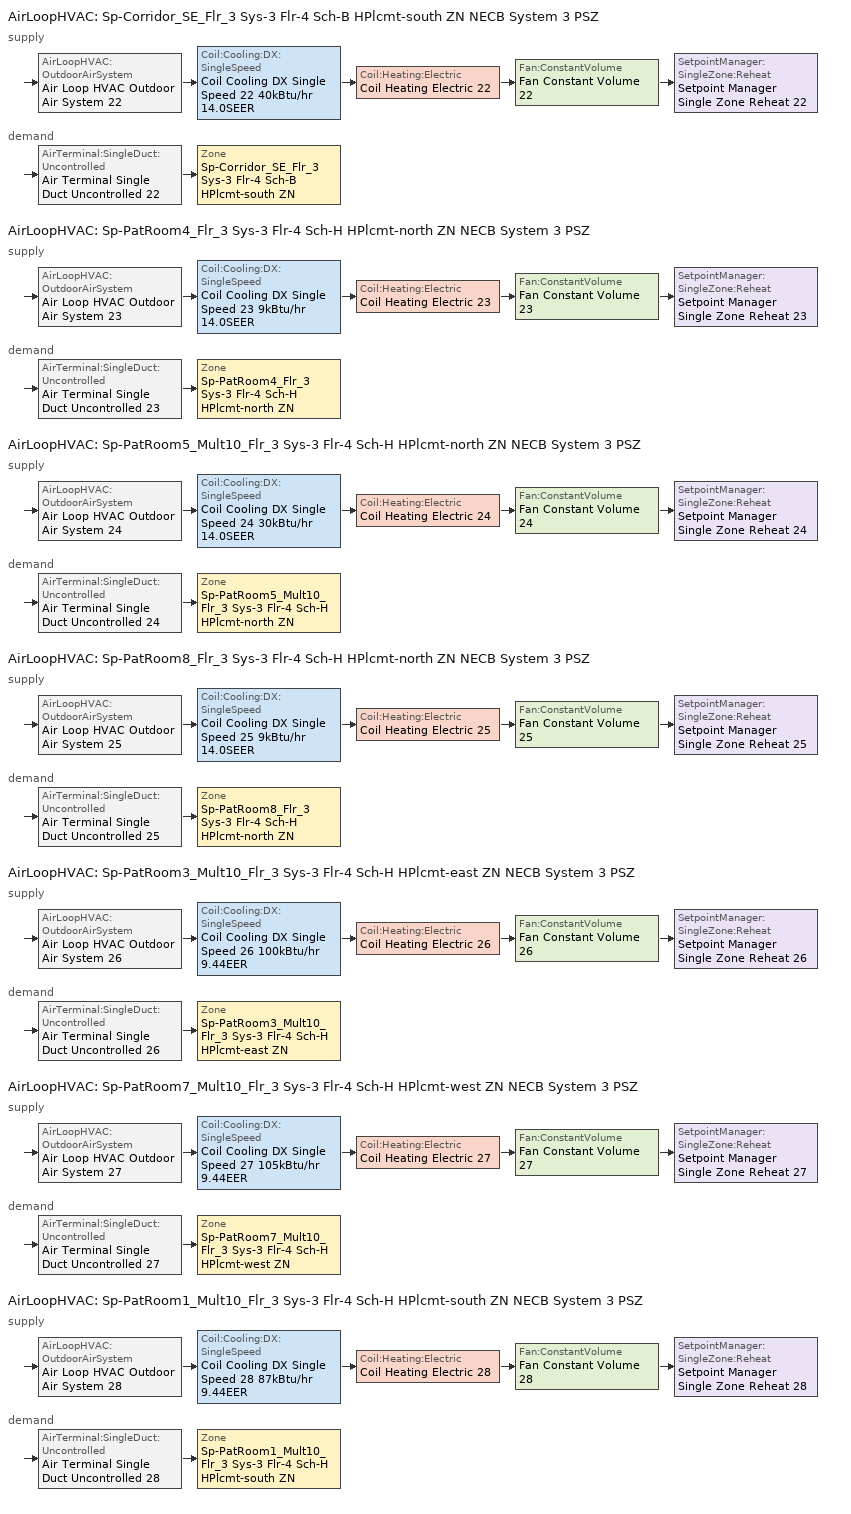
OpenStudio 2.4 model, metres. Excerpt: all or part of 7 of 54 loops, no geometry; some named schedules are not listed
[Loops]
AirLoopHVAC 'Sp-Corridor_SE_Flr_3 Sys-3 Flr-4 Sch-B HPlcmt-south ZN NECB System 3 PSZ'
 supply: AirLoopHVAC:OutdoorAirSystem 'Air Loop HVAC Outdoor Air System 22' > Coil:Cooling:DX:SingleSpeed 'Coil Cooling DX Single Speed 22 40kBtu/hr 14.0SEER' > Coil:Heating:Electric 'Coil Heating Electric 22' > Fan:ConstantVolume 'Fan Constant Volume 22' > SetpointManager:SingleZone:Reheat 'Setpoint Manager Single Zone Reheat 22'
 demand: AirTerminal:SingleDuct:Uncontrolled 'Air Terminal Single Duct Uncontrolled 22' > Zone 'Sp-Corridor_SE_Flr_3 Sys-3 Flr-4 Sch-B HPlcmt-south ZN'
AirLoopHVAC 'Sp-PatRoom4_Flr_3 Sys-3 Flr-4 Sch-H HPlcmt-north ZN NECB System 3 PSZ'
 supply: AirLoopHVAC:OutdoorAirSystem 'Air Loop HVAC Outdoor Air System 23' > Coil:Cooling:DX:SingleSpeed 'Coil Cooling DX Single Speed 23 9kBtu/hr 14.0SEER' > Coil:Heating:Electric 'Coil Heating Electric 23' > Fan:ConstantVolume 'Fan Constant Volume 23' > SetpointManager:SingleZone:Reheat 'Setpoint Manager Single Zone Reheat 23'
 demand: AirTerminal:SingleDuct:Uncontrolled 'Air Terminal Single Duct Uncontrolled 23' > Zone 'Sp-PatRoom4_Flr_3 Sys-3 Flr-4 Sch-H HPlcmt-north ZN'
AirLoopHVAC 'Sp-PatRoom5_Mult10_Flr_3 Sys-3 Flr-4 Sch-H HPlcmt-north ZN NECB System 3 PSZ'
 supply: AirLoopHVAC:OutdoorAirSystem 'Air Loop HVAC Outdoor Air System 24' > Coil:Cooling:DX:SingleSpeed 'Coil Cooling DX Single Speed 24 30kBtu/hr 14.0SEER' > Coil:Heating:Electric 'Coil Heating Electric 24' > Fan:ConstantVolume 'Fan Constant Volume 24' > SetpointManager:SingleZone:Reheat 'Setpoint Manager Single Zone Reheat 24'
 demand: AirTerminal:SingleDuct:Uncontrolled 'Air Terminal Single Duct Uncontrolled 24' > Zone 'Sp-PatRoom5_Mult10_Flr_3 Sys-3 Flr-4 Sch-H HPlcmt-north ZN'
AirLoopHVAC 'Sp-PatRoom8_Flr_3 Sys-3 Flr-4 Sch-H HPlcmt-north ZN NECB System 3 PSZ'
 supply: AirLoopHVAC:OutdoorAirSystem 'Air Loop HVAC Outdoor Air System 25' > Coil:Cooling:DX:SingleSpeed 'Coil Cooling DX Single Speed 25 9kBtu/hr 14.0SEER' > Coil:Heating:Electric 'Coil Heating Electric 25' > Fan:ConstantVolume 'Fan Constant Volume 25' > SetpointManager:SingleZone:Reheat 'Setpoint Manager Single Zone Reheat 25'
 demand: AirTerminal:SingleDuct:Uncontrolled 'Air Terminal Single Duct Uncontrolled 25' > Zone 'Sp-PatRoom8_Flr_3 Sys-3 Flr-4 Sch-H HPlcmt-north ZN'
AirLoopHVAC 'Sp-PatRoom3_Mult10_Flr_3 Sys-3 Flr-4 Sch-H HPlcmt-east ZN NECB System 3 PSZ'
 supply: AirLoopHVAC:OutdoorAirSystem 'Air Loop HVAC Outdoor Air System 26' > Coil:Cooling:DX:SingleSpeed 'Coil Cooling DX Single Speed 26 100kBtu/hr 9.44EER' > Coil:Heating:Electric 'Coil Heating Electric 26' > Fan:ConstantVolume 'Fan Constant Volume 26' > SetpointManager:SingleZone:Reheat 'Setpoint Manager Single Zone Reheat 26'
 demand: AirTerminal:SingleDuct:Uncontrolled 'Air Terminal Single Duct Uncontrolled 26' > Zone 'Sp-PatRoom3_Mult10_Flr_3 Sys-3 Flr-4 Sch-H HPlcmt-east ZN'
AirLoopHVAC 'Sp-PatRoom7_Mult10_Flr_3 Sys-3 Flr-4 Sch-H HPlcmt-west ZN NECB System 3 PSZ'
 supply: AirLoopHVAC:OutdoorAirSystem 'Air Loop HVAC Outdoor Air System 27' > Coil:Cooling:DX:SingleSpeed 'Coil Cooling DX Single Speed 27 105kBtu/hr 9.44EER' > Coil:Heating:Electric 'Coil Heating Electric 27' > Fan:ConstantVolume 'Fan Constant Volume 27' > SetpointManager:SingleZone:Reheat 'Setpoint Manager Single Zone Reheat 27'
 demand: AirTerminal:SingleDuct:Uncontrolled 'Air Terminal Single Duct Uncontrolled 27' > Zone 'Sp-PatRoom7_Mult10_Flr_3 Sys-3 Flr-4 Sch-H HPlcmt-west ZN'
AirLoopHVAC 'Sp-PatRoom1_Mult10_Flr_3 Sys-3 Flr-4 Sch-H HPlcmt-south ZN NECB System 3 PSZ'
 supply: AirLoopHVAC:OutdoorAirSystem 'Air Loop HVAC Outdoor Air System 28' > Coil:Cooling:DX:SingleSpeed 'Coil Cooling DX Single Speed 28 87kBtu/hr 9.44EER' > Coil:Heating:Electric 'Coil Heating Electric 28' > Fan:ConstantVolume 'Fan Constant Volume 28' > SetpointManager:SingleZone:Reheat 'Setpoint Manager Single Zone Reheat 28'
 demand: AirTerminal:SingleDuct:Uncontrolled 'Air Terminal Single Duct Uncontrolled 28' > Zone 'Sp-PatRoom1_Mult10_Flr_3 Sys-3 Flr-4 Sch-H HPlcmt-south ZN'
[Sizing:Zone] Zone Cooling Design Supply Air Temperature Input Method=SupplyAirTemperature; Zone Cooling Design Supply Air Temperature {C}=13; Zone Cooling Design Supply Air Temperature Difference {deltaC}=11.11; Zone Heating Design Supply Air Temperature Input Method=SupplyAirTemperature; Zone Heating Design Supply Air Temperature {C}=43; Zone Heating Design Supply Air Temperature Difference {deltaC}=11.11; Zone Cooling Design Supply Air Humidity Ratio {kg-H2O/kg-air}=0.0085; Zone Heating Design Supply Air Humidity Ratio {kg-H2O/kg-air}=0.008; Zone Heating Sizing Factor=1.3; Zone Cooling Sizing Factor=1.1; Cooling Design Air Flow Method=DesignDay; Heating Design Air Flow Method=DesignDay; Account for Dedicated Outdoor Air System=No; Dedicated Outdoor Air System Control Strategy=NeutralSupplyAir; Dedicated Outdoor Air Low Setpoint Temperature for Design {C}=autosize; Dedicated Outdoor Air High Setpoint Temperature for Design {C}=autosize
Sp-Corridor_SE_Flr_3 Sys-3 Flr-4 Sch-B HPlcmt-south ZN; Sp-PatRoom4_Flr_3 Sys-3 Flr-4 Sch-H HPlcmt-north ZN; Sp-PatRoom5_Mult10_Flr_3 Sys-3 Flr-4 Sch-H HPlcmt-north ZN; Sp-PatRoom8_Flr_3 Sys-3 Flr-4 Sch-H HPlcmt-north ZN; Sp-PatRoom3_Mult10_Flr_3 Sys-3 Flr-4 Sch-H HPlcmt-east ZN; Sp-PatRoom7_Mult10_Flr_3 Sys-3 Flr-4 Sch-H HPlcmt-west ZN; Sp-PatRoom1_Mult10_Flr_3 Sys-3 Flr-4 Sch-H HPlcmt-south ZN
[Zone equipment]
Sp-Corridor_SE_Flr_3 Sys-3 Flr-4 Sch-B HPlcmt-south ZN: Air Terminal Single Duct Uncontrolled 22, Zone HVAC Baseboard Convective Electric 22
Sp-PatRoom4_Flr_3 Sys-3 Flr-4 Sch-H HPlcmt-north ZN: Air Terminal Single Duct Uncontrolled 23, Zone HVAC Baseboard Convective Electric 23
Sp-PatRoom5_Mult10_Flr_3 Sys-3 Flr-4 Sch-H HPlcmt-north ZN: Air Terminal Single Duct Uncontrolled 24, Zone HVAC Baseboard Convective Electric 24
Sp-PatRoom8_Flr_3 Sys-3 Flr-4 Sch-H HPlcmt-north ZN: Air Terminal Single Duct Uncontrolled 25, Zone HVAC Baseboard Convective Electric 25
Sp-PatRoom3_Mult10_Flr_3 Sys-3 Flr-4 Sch-H HPlcmt-east ZN: Air Terminal Single Duct Uncontrolled 26, Zone HVAC Baseboard Convective Electric 26
Sp-PatRoom7_Mult10_Flr_3 Sys-3 Flr-4 Sch-H HPlcmt-west ZN: Air Terminal Single Duct Uncontrolled 27, Zone HVAC Baseboard Convective Electric 27
Sp-PatRoom1_Mult10_Flr_3 Sys-3 Flr-4 Sch-H HPlcmt-south ZN: Air Terminal Single Duct Uncontrolled 28, Zone HVAC Baseboard Convective Electric 28
[AirLoopHVAC] Design Supply Air Flow Rate {m3/s}=AutoSize
Name | Availability Schedule
Sp-Corridor_SE_Flr_3 Sys-3 Flr-4 Sch-B HPlcmt-south ZN NECB System 3 PSZ | Sp-Corridor_SE_Flr_3 Sys-3 Flr-4 Sch-B HPlcmt-south ZN NECB System 3 PSZ Occ Sch
Sp-PatRoom4_Flr_3 Sys-3 Flr-4 Sch-H HPlcmt-north ZN NECB System 3 PSZ; Sp-PatRoom8_Flr_3 Sys-3 Flr-4 Sch-H HPlcmt-north ZN NECB System 3 PSZ | Always On Discrete
Sp-PatRoom5_Mult10_Flr_3 Sys-3 Flr-4 Sch-H HPlcmt-north ZN NECB System 3 PSZ | Sp-PatRoom5_Mult10_Flr_3 Sys-3 Flr-4 Sch-H HPlcmt-north ZN NECB System 3 PSZ Occ Sch
Sp-PatRoom3_Mult10_Flr_3 Sys-3 Flr-4 Sch-H HPlcmt-east ZN NECB System 3 PSZ | Sp-PatRoom3_Mult10_Flr_3 Sys-3 Flr-4 Sch-H HPlcmt-east ZN NECB System 3 PSZ Occ Sch
Sp-PatRoom7_Mult10_Flr_3 Sys-3 Flr-4 Sch-H HPlcmt-west ZN NECB System 3 PSZ | Sp-PatRoom7_Mult10_Flr_3 Sys-3 Flr-4 Sch-H HPlcmt-west ZN NECB System 3 PSZ Occ Sch
Sp-PatRoom1_Mult10_Flr_3 Sys-3 Flr-4 Sch-H HPlcmt-south ZN NECB System 3 PSZ | Sp-PatRoom1_Mult10_Flr_3 Sys-3 Flr-4 Sch-H HPlcmt-south ZN NECB System 3 PSZ Occ Sch
[Sizing:System] Type of Load to Size On=Sensible; Design Outdoor Air Flow Rate {m3/s}=Autosize; Minimum System Air Flow Ratio=1; Preheat Design Temperature {C}=7; Preheat Design Humidity Ratio {kg-H2O/kg-Air}=0.008; Precool Design Temperature {C}=13; Precool Design Humidity Ratio {kg-H2O/kg-Air}=0.008; Central Cooling Design Supply Air Temperature {C}=13; Central Heating Design Supply Air Temperature {C}=43; Sizing Option=NonCoincident; 100% Outdoor Air in Cooling=No; 100% Outdoor Air in Heating=No; Central Cooling Design Supply Air Humidity Ratio {kg-H2O/kg-Air}=0.0085; Central Heating Design Supply Air Humidity Ratio {kg-H2O/kg-Air}=0.008; Cooling Design Air Flow Method=DesignDay; Cooling Design Air Flow Rate {m3/s}=0; Heating Design Air Flow Method=DesignDay; Heating Design Air Flow Rate {m3/s}=0; System Outdoor Air Method=ZoneSum; Zone Maximum Outdoor Air Fraction=1; Cooling Supply Air Flow Rate Per Floor Area {m3/s-m2}=0.00996765; Cooling Fraction of Autosized Cooling Supply Air Flow Rate=1; Cooling Supply Air Flow Rate Per Unit Cooling Capacity {m3/s-W}=3.94755e-05; Heating Supply Air Flow Rate Per Floor Area {m3/s-m2}=0.00996765; Heating Fraction of Autosized Heating Supply Air Flow Rate=1; Heating Fraction of Autosized Cooling Supply Air Flow Rate=1; Heating Supply Air Flow Rate Per Unit Heating Capacity {m3/s-W}=3.15882e-05; Cooling Design Capacity Method=CoolingDesignCapacity; Cooling Design Capacity {W}=autosize; Cooling Design Capacity Per Floor Area {W/m2}=234.7; Fraction of Autosized Cooling Design Capacity=1; Heating Design Capacity Method=HeatingDesignCapacity; Heating Design Capacity {W}=autosize; Heating Design Capacity Per Floor Area {W/m2}=157; Fraction of Autosized Heating Design Capacity=1; Central Cooling Capacity Control Method=OnOff
Sp-Corridor_SE_Flr_3 Sys-3 Flr-4 Sch-B HPlcmt-south ZN NECB System 3 PSZ; Sp-PatRoom4_Flr_3 Sys-3 Flr-4 Sch-H HPlcmt-north ZN NECB System 3 PSZ; Sp-PatRoom5_Mult10_Flr_3 Sys-3 Flr-4 Sch-H HPlcmt-north ZN NECB System 3 PSZ; Sp-PatRoom8_Flr_3 Sys-3 Flr-4 Sch-H HPlcmt-north ZN NECB System 3 PSZ; Sp-PatRoom3_Mult10_Flr_3 Sys-3 Flr-4 Sch-H HPlcmt-east ZN NECB System 3 PSZ; Sp-PatRoom7_Mult10_Flr_3 Sys-3 Flr-4 Sch-H HPlcmt-west ZN NECB System 3 PSZ; Sp-PatRoom1_Mult10_Flr_3 Sys-3 Flr-4 Sch-H HPlcmt-south ZN NECB System 3 PSZ
[Fan:ConstantVolume] Availability Schedule=Always On Discrete; Fan Efficiency=0.39975; Pressure Rise {Pa}=640; Maximum Flow Rate {m3/s}=AutoSize; Motor Efficiency=0.615
Fan Constant Volume 22; Fan Constant Volume 23; Fan Constant Volume 24; Fan Constant Volume 25; Fan Constant Volume 26; Fan Constant Volume 27; Fan Constant Volume 28
[Coil:Heating:Electric] Availability Schedule=Always On Discrete
Coil Heating Electric 22; Coil Heating Electric 23; Coil Heating Electric 24; Coil Heating Electric 25; Coil Heating Electric 26; Coil Heating Electric 27; Coil Heating Electric 28
[Coil:Cooling:DX:SingleSpeed] Availability Schedule=Always On Discrete; Rated Total Cooling Capacity {W}=autosize; Rated Sensible Heat Ratio=autosize; Rated Air Flow Rate {m3/s}=autosize; Rated Evaporator Fan Power Per Volume Flow Rate {W/(m3/s)}=773.3; Total Cooling Capacity Function of Temperature Curve=DXCOOL-NECB2011-REF-CAPFT; Total Cooling Capacity Function of Flow Fraction Curve=DXCOOL-NECB2011-REF-CAPFFLOW; Energy Input Ratio Function of Temperature Curve=DXCOOL-NECB2011-REF-COOLEIRFT; Energy Input Ratio Function of Flow Fraction Curve=DXCOOL-NECB2011-REF-COOLEIRFFLOW; Part Load Fraction Correlation Curve=DXCOOL-NECB2011-REF-COOLPLFFPLR; Condenser Type=AirCooled; Evaporative Condenser Effectiveness=0; Evaporative Condenser Air Flow Rate {m3/s}=Autosize; Evaporative Condenser Pump Rated Power Consumption {W}=Autosize; Crankcase Heater Capacity {W}=0; Maximum Outdoor Dry-Bulb Temperature for Crankcase Heater Operation {C}=0; Basin Heater Capacity {W/K}=0; Basin Heater Setpoint Temperature {C}=10
Name | Rated COP {W/W}
Coil Cooling DX Single Speed 22 40kBtu/hr 14.0SEER; Coil Cooling DX Single Speed 23 9kBtu/hr 14.0SEER; Coil Cooling DX Single Speed 24 30kBtu/hr 14.0SEER; Coil Cooling DX Single Speed 25 9kBtu/hr 14.0SEER | 3.8248
Coil Cooling DX Single Speed 26 100kBtu/hr 9.44EER | 3.26501
Coil Cooling DX Single Speed 27 105kBtu/hr 9.44EER | 3.26823
Coil Cooling DX Single Speed 28 87kBtu/hr 9.44EER | 3.25535
[Controller:OutdoorAir] Minimum Outdoor Air Flow Rate {m3/s}=0; Maximum Outdoor Air Flow Rate {m3/s}=Autosize; Economizer Control Action Type=ModulateFlow; Lockout Type=NoLockout; Minimum Limit Type=FixedMinimum; High Humidity Control=No; Heat Recovery Bypass Control Type=BypassWhenWithinEconomizerLimits
Name | Economizer Control Type | Economizer Maximum Limit Dry-Bulb Temperature {C} | Economizer Maximum Limit Enthalpy {J/kg} | Economizer Minimum Limit Dry-Bulb Temperature {C} | Minimum Outdoor Air Schedule | Controller Mechanical Ventilation
Controller Outdoor Air 22 | NoEconomizer | 28 | 64000 | -100 | Sp-Corridor_SE_Flr_3 Sys-3 Flr-4 Sch-B HPlcmt-south ZN NECB System 3 PSZ Occ Sch | Controller Mechanical Ventilation 22
Controller Outdoor Air 23 | NoEconomizer | 28 | 64000 | -100 | Always On Discrete | Controller Mechanical Ventilation 23
Controller Outdoor Air 24 | NoEconomizer | 28 | 64000 | -100 | Sp-PatRoom5_Mult10_Flr_3 Sys-3 Flr-4 Sch-H HPlcmt-north ZN NECB System 3 PSZ Occ Sch | Controller Mechanical Ventilation 24
Controller Outdoor Air 25 | NoEconomizer | 28 | 64000 | -100 | Always On Discrete | Controller Mechanical Ventilation 25
Controller Outdoor Air 26 | DifferentialEnthalpy |  |  |  | Sp-PatRoom3_Mult10_Flr_3 Sys-3 Flr-4 Sch-H HPlcmt-east ZN NECB System 3 PSZ Occ Sch | Controller Mechanical Ventilation 26
Controller Outdoor Air 27 | DifferentialEnthalpy |  |  |  | Sp-PatRoom7_Mult10_Flr_3 Sys-3 Flr-4 Sch-H HPlcmt-west ZN NECB System 3 PSZ Occ Sch | Controller Mechanical Ventilation 27
Controller Outdoor Air 28 | DifferentialEnthalpy |  |  |  | Sp-PatRoom1_Mult10_Flr_3 Sys-3 Flr-4 Sch-H HPlcmt-south ZN NECB System 3 PSZ Occ Sch | Controller Mechanical Ventilation 28
[Controller:MechanicalVentilation] Availability Schedule=Always On Discrete; System Outdoor Air Method=ZoneSum
Controller Mechanical Ventilation 22; Controller Mechanical Ventilation 23; Controller Mechanical Ventilation 24; Controller Mechanical Ventilation 25; Controller Mechanical Ventilation 26; Controller Mechanical Ventilation 27; Controller Mechanical Ventilation 28
[AirLoopHVAC:OutdoorAirSystem]
Name | Controller
Air Loop HVAC Outdoor Air System 22 | Controller Outdoor Air 22
Air Loop HVAC Outdoor Air System 23 | Controller Outdoor Air 23
Air Loop HVAC Outdoor Air System 24 | Controller Outdoor Air 24
Air Loop HVAC Outdoor Air System 25 | Controller Outdoor Air 25
Air Loop HVAC Outdoor Air System 26 | Controller Outdoor Air 26
Air Loop HVAC Outdoor Air System 27 | Controller Outdoor Air 27
Air Loop HVAC Outdoor Air System 28 | Controller Outdoor Air 28
[SetpointManager:SingleZone:Reheat] Minimum Supply Air Temperature {C}=13; Maximum Supply Air Temperature {C}=43
Name | Control Zone
Setpoint Manager Single Zone Reheat 22 | Sp-Corridor_SE_Flr_3 Sys-3 Flr-4 Sch-B HPlcmt-south ZN
Setpoint Manager Single Zone Reheat 23 | Sp-PatRoom4_Flr_3 Sys-3 Flr-4 Sch-H HPlcmt-north ZN
Setpoint Manager Single Zone Reheat 24 | Sp-PatRoom5_Mult10_Flr_3 Sys-3 Flr-4 Sch-H HPlcmt-north ZN
Setpoint Manager Single Zone Reheat 25 | Sp-PatRoom8_Flr_3 Sys-3 Flr-4 Sch-H HPlcmt-north ZN
Setpoint Manager Single Zone Reheat 26 | Sp-PatRoom3_Mult10_Flr_3 Sys-3 Flr-4 Sch-H HPlcmt-east ZN
Setpoint Manager Single Zone Reheat 27 | Sp-PatRoom7_Mult10_Flr_3 Sys-3 Flr-4 Sch-H HPlcmt-west ZN
Setpoint Manager Single Zone Reheat 28 | Sp-PatRoom1_Mult10_Flr_3 Sys-3 Flr-4 Sch-H HPlcmt-south ZN
[AirTerminal:SingleDuct:Uncontrolled] Availability Schedule=Always On Discrete; Maximum Air Flow Rate {m3/s}=AutoSize
Air Terminal Single Duct Uncontrolled 22; Air Terminal Single Duct Uncontrolled 23; Air Terminal Single Duct Uncontrolled 24; Air Terminal Single Duct Uncontrolled 25; Air Terminal Single Duct Uncontrolled 26; Air Terminal Single Duct Uncontrolled 27; Air Terminal Single Duct Uncontrolled 28
[ZoneHVAC:Baseboard:Convective:Electric] Availability Schedule=Always On Discrete; Nominal Capacity {W}=autosize; Efficiency=1
Zone HVAC Baseboard Convective Electric 22; Zone HVAC Baseboard Convective Electric 23; Zone HVAC Baseboard Convective Electric 24; Zone HVAC Baseboard Convective Electric 25; Zone HVAC Baseboard Convective Electric 26; Zone HVAC Baseboard Convective Electric 27; Zone HVAC Baseboard Convective Electric 28
[Schedule:Ruleset]
Name | Default Day Schedule | Summer Design Day Schedule | Winter Design Day Schedule
Sp-Corridor_SE_Flr_3 Sys-3 Flr-4 Sch-B HPlcmt-south ZN NECB System 3 PSZ Occ Sch | Sp-Corridor_SE_Flr_3 Sys-3 Flr-4 Sch-B HPlcmt-south ZN NECB System 3 PSZ Occ Sch Default | Sp-Corridor_SE_Flr_3 Sys-3 Flr-4 Sch-B HPlcmt-south ZN NECB System 3 PSZ Occ Sch Summer Design Day | Sp-Corridor_SE_Flr_3 Sys-3 Flr-4 Sch-B HPlcmt-south ZN NECB System 3 PSZ Occ Sch Winter Design Day
Sp-PatRoom1_Mult10_Flr_3 Sys-3 Flr-4 Sch-H HPlcmt-south ZN NECB System 3 PSZ Occ Sch | Sp-PatRoom1_Mult10_Flr_3 Sys-3 Flr-4 Sch-H HPlcmt-south ZN NECB System 3 PSZ Occ Sch Default | Sp-PatRoom1_Mult10_Flr_3 Sys-3 Flr-4 Sch-H HPlcmt-south ZN NECB System 3 PSZ Occ Sch Summer Design Day | Sp-PatRoom1_Mult10_Flr_3 Sys-3 Flr-4 Sch-H HPlcmt-south ZN NECB System 3 PSZ Occ Sch Winter Design Day
Sp-PatRoom3_Mult10_Flr_3 Sys-3 Flr-4 Sch-H HPlcmt-east ZN NECB System 3 PSZ Occ Sch | Sp-PatRoom3_Mult10_Flr_3 Sys-3 Flr-4 Sch-H HPlcmt-east ZN NECB System 3 PSZ Occ Sch Default | Sp-PatRoom3_Mult10_Flr_3 Sys-3 Flr-4 Sch-H HPlcmt-east ZN NECB System 3 PSZ Occ Sch Summer Design Day | Sp-PatRoom3_Mult10_Flr_3 Sys-3 Flr-4 Sch-H HPlcmt-east ZN NECB System 3 PSZ Occ Sch Winter Design Day
Sp-PatRoom5_Mult10_Flr_3 Sys-3 Flr-4 Sch-H HPlcmt-north ZN NECB System 3 PSZ Occ Sch | Sp-PatRoom5_Mult10_Flr_3 Sys-3 Flr-4 Sch-H HPlcmt-north ZN NECB System 3 PSZ Occ Sch Default | Sp-PatRoom5_Mult10_Flr_3 Sys-3 Flr-4 Sch-H HPlcmt-north ZN NECB System 3 PSZ Occ Sch Summer Design Day | Sp-PatRoom5_Mult10_Flr_3 Sys-3 Flr-4 Sch-H HPlcmt-north ZN NECB System 3 PSZ Occ Sch Winter Design Day
Sp-PatRoom7_Mult10_Flr_3 Sys-3 Flr-4 Sch-H HPlcmt-west ZN NECB System 3 PSZ Occ Sch | Sp-PatRoom7_Mult10_Flr_3 Sys-3 Flr-4 Sch-H HPlcmt-west ZN NECB System 3 PSZ Occ Sch Default | Sp-PatRoom7_Mult10_Flr_3 Sys-3 Flr-4 Sch-H HPlcmt-west ZN NECB System 3 PSZ Occ Sch Summer Design Day | Sp-PatRoom7_Mult10_Flr_3 Sys-3 Flr-4 Sch-H HPlcmt-west ZN NECB System 3 PSZ Occ Sch Winter Design Day
[Schedule:Day]
Sp-Corridor_SE_Flr_3 Sys-3 Flr-4 Sch-B HPlcmt-south ZN NECB System 3 PSZ Occ Sch Default; Sp-Corridor_SE_Flr_3 Sys-3 Flr-4 Sch-B HPlcmt-south ZN NECB System 3 PSZ Occ Sch Winter Design Day; Sp-Corridor_SE_Flr_3 Sys-3 Flr-4 Sch-B HPlcmt-south ZN NECB System 3 PSZ Occ Sch Summer Design Day; Sp-PatRoom5_Mult10_Flr_3 Sys-3 Flr-4 Sch-H HPlcmt-north ZN NECB System 3 PSZ Occ Sch Default: 24, 0, 1
[Schedule:Rule] Schedule Ruleset=Sp-Corridor_SE_Flr_3 Sys-3 Flr-4 Sch-B HPlcmt-south ZN NECB System 3 PSZ Occ Sch; Date Specification Type=DateRange; Start Month=1; Start Day=1; End Month=12
Sp-Corridor_SE_Flr_3 Sys-3 Flr-4 Sch-B HPlcmt-south ZN NECB System 3 PSZ Occ Sch Monday Rule: Rule Order=6; Day Schedule=Sp-Corridor_SE_Flr_3 Sys-3 Flr-4 Sch-B HPlcmt-south ZN NECB System 3 PSZ Occ Sch Monday; Apply Monday=Yes; End Day=25
Sp-Corridor_SE_Flr_3 Sys-3 Flr-4 Sch-B HPlcmt-south ZN NECB System 3 PSZ Occ Sch Tuesday Rule: Rule Order=5; Day Schedule=Sp-Corridor_SE_Flr_3 Sys-3 Flr-4 Sch-B HPlcmt-south ZN NECB System 3 PSZ Occ Sch Tuesday; End Day=26; Apply Tuesday=Yes
Sp-Corridor_SE_Flr_3 Sys-3 Flr-4 Sch-B HPlcmt-south ZN NECB System 3 PSZ Occ Sch Wednesday Rule: Rule Order=4; Day Schedule=Sp-Corridor_SE_Flr_3 Sys-3 Flr-4 Sch-B HPlcmt-south ZN NECB System 3 PSZ Occ Sch Wednesday; End Day=27; Apply Wednesday=Yes
Sp-Corridor_SE_Flr_3 Sys-3 Flr-4 Sch-B HPlcmt-south ZN NECB System 3 PSZ Occ Sch Thursday Rule: Rule Order=3; Day Schedule=Sp-Corridor_SE_Flr_3 Sys-3 Flr-4 Sch-B HPlcmt-south ZN NECB System 3 PSZ Occ Sch Thursday; End Day=28; Apply Thursday=Yes
Sp-Corridor_SE_Flr_3 Sys-3 Flr-4 Sch-B HPlcmt-south ZN NECB System 3 PSZ Occ Sch Friday Rule: Rule Order=2; Day Schedule=Sp-Corridor_SE_Flr_3 Sys-3 Flr-4 Sch-B HPlcmt-south ZN NECB System 3 PSZ Occ Sch Friday; End Day=29; Apply Friday=Yes
Sp-Corridor_SE_Flr_3 Sys-3 Flr-4 Sch-B HPlcmt-south ZN NECB System 3 PSZ Occ Sch Saturday Rule: Rule Order=1; Day Schedule=Sp-Corridor_SE_Flr_3 Sys-3 Flr-4 Sch-B HPlcmt-south ZN NECB System 3 PSZ Occ Sch Saturday; End Day=30; Apply Saturday=Yes
Sp-Corridor_SE_Flr_3 Sys-3 Flr-4 Sch-B HPlcmt-south ZN NECB System 3 PSZ Occ Sch Sunday Rule: Rule Order=0; Day Schedule=Sp-Corridor_SE_Flr_3 Sys-3 Flr-4 Sch-B HPlcmt-south ZN NECB System 3 PSZ Occ Sch Sunday; End Day=31; Apply Sunday=Yes
[Schedule:Constant]
Always On Discrete: Value=1
[Curve:Biquadratic] Minimum Value of x=13; Maximum Value of x=24; Minimum Value of y=24; Maximum Value of y=46
Name | Coefficient1 Constant | Coefficient2 x | Coefficient3 x**2 | Coefficient4 y | Coefficient5 y**2 | Coefficient6 x*y
DXCOOL-NECB2011-REF-CAPFT | 0.867905 | 0.0142459 | 0.00055436 | -0.0075575 | 3.3e-05 | -0.0001918
DXCOOL-NECB2011-REF-COOLEIRFT | 0.116936 | 0.0284933 | -0.0004112 | 0.0214108 | 0.00016103 | -0.0006791
[Curve:Quadratic] Coefficient1 Constant=1; Coefficient2 x=0; Coefficient3 x**2=0; Minimum Value of x=0; Maximum Value of x=1
DXCOOL-NECB2011-REF-CAPFFLOW; DXCOOL-NECB2011-REF-COOLEIRFFLOW
[Curve:Cubic]
DXCOOL-NECB2011-REF-COOLPLFFPLR: Coefficient1 Constant=0.0277; Coefficient2 x=4.9151; Coefficient3 x**2=-8.184; Coefficient4 x**3=4.2702; Minimum Value of x=0.7; Maximum Value of x=1
